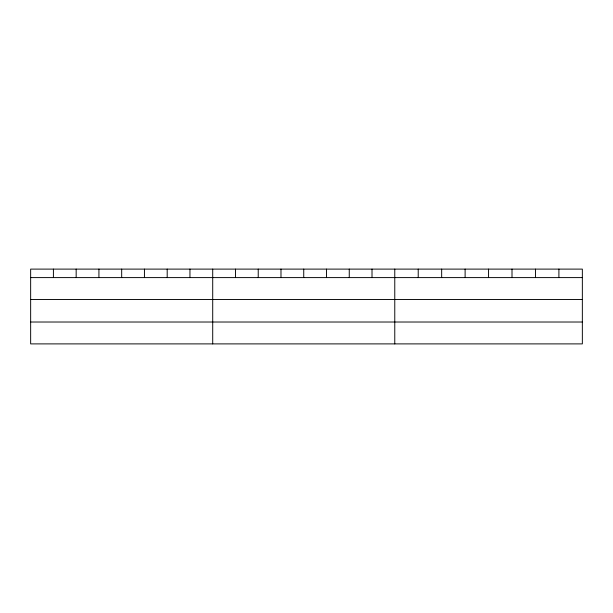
<?xml version="1.0" encoding="UTF-8"?>
<svg xmlns="http://www.w3.org/2000/svg" width="613" height="613" viewBox="0 0 613 613"><rect width="100%" height="100%" fill="white"/><g stroke="black" fill="none" stroke-linecap="round" stroke-linejoin="round"><path stroke-width="0.92" d="M582.35 299.473L582.35 269.107L30.65 269.107L30.65 343.893L582.35 343.893L582.35 299.473L30.65 299.473M30.65 277.597L582.35 277.597M30.65 322.017L582.35 322.017M558.903 269.107L558.903 277.597M535.455 269.107L535.455 277.597M512.008 269.107L512.008 277.597M488.561 269.107L488.561 277.597M465.114 269.107L465.114 277.597M441.666 269.107L441.666 277.597M418.219 269.107L418.219 277.597M394.772 269.107L394.772 343.893M372.014 269.107L372.014 277.597M349.257 269.107L349.257 277.597M326.499 269.107L326.499 277.597M303.741 269.107L303.741 277.597M280.984 269.107L280.984 277.597M258.226 269.107L258.226 277.597M235.469 269.107L235.469 277.597M212.711 269.107L212.711 343.893M189.953 269.107L189.953 277.597M167.196 269.107L167.196 277.597M144.438 269.107L144.438 277.597M121.681 269.107L121.681 277.597M98.923 269.107L98.923 277.597M76.165 269.107L76.165 277.597M53.408 269.107L53.408 277.597"/></g></svg>
